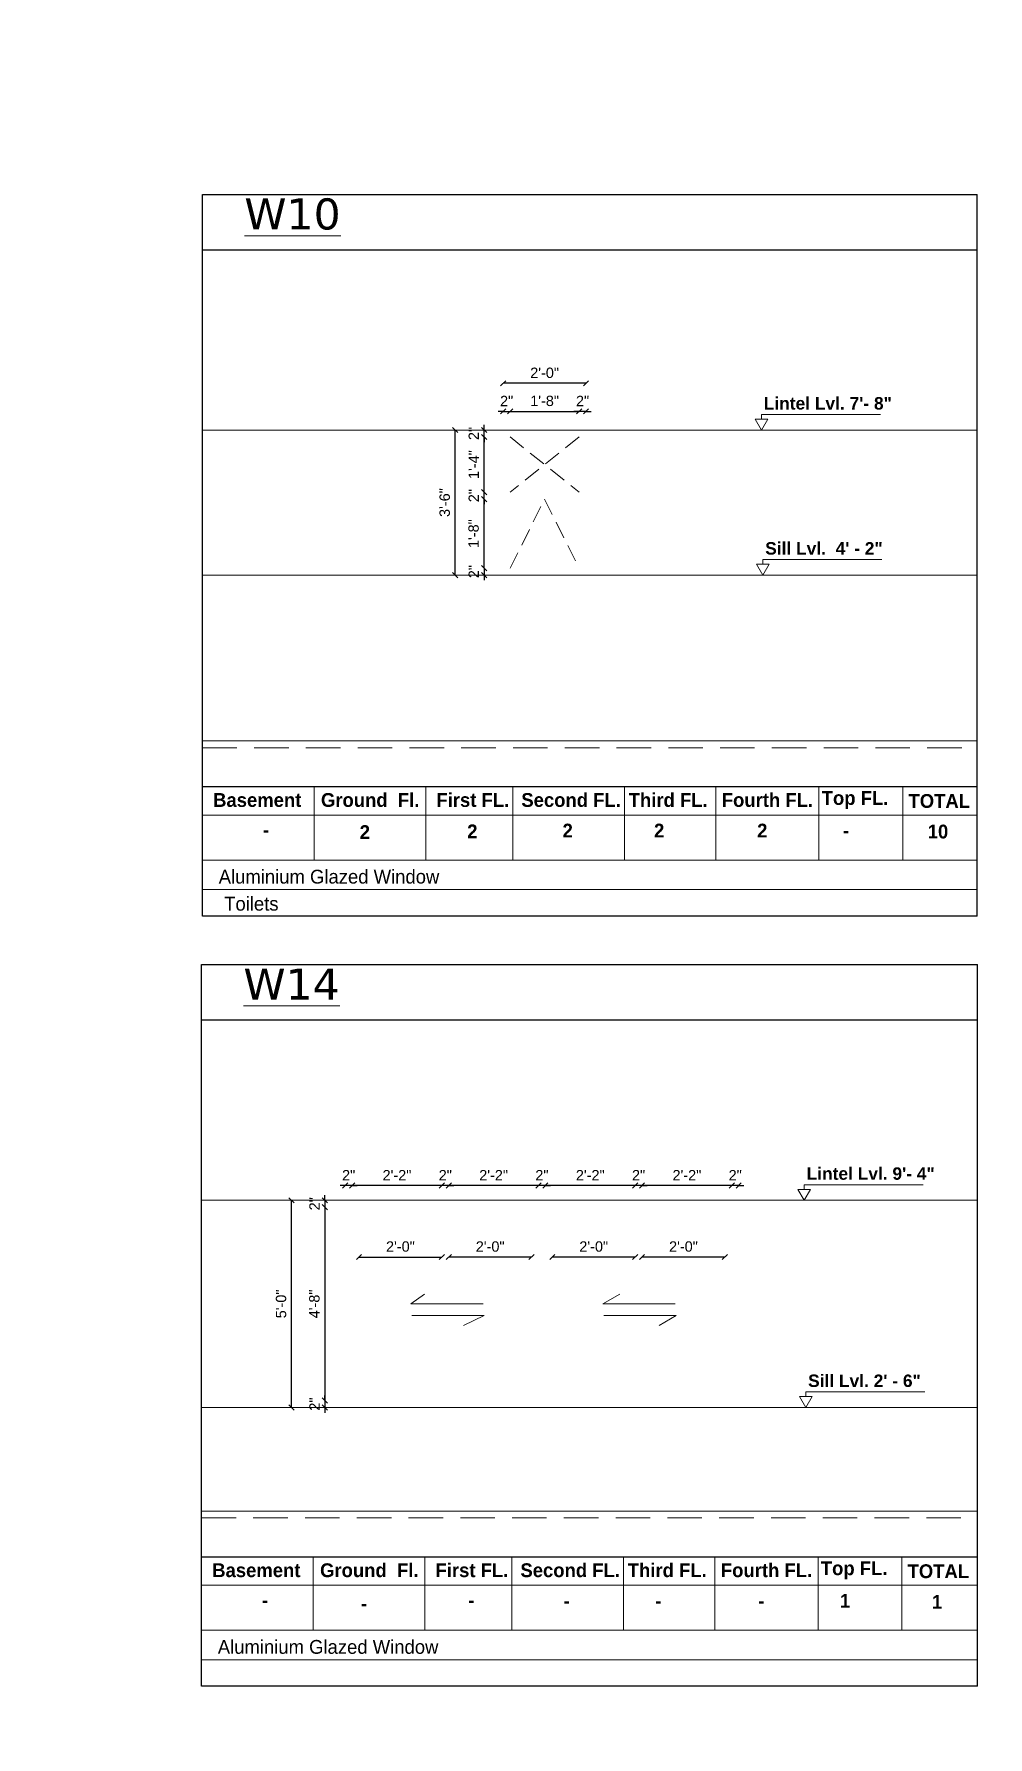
# Model space of a CAD drawing. Header units: inches. Extents: x 10755 to 33653, y -10992 to 10708.
# Drawn here: x 25874.8 to 26151.1, y 6647.1 to 7140.2 of the extents above; entities that cross this region are included whole.
import ezdxf

# ---------------------------------------------------------------- set-up
doc = ezdxf.new("R2010")
doc.units = ezdxf.units.IN
doc.header["$MEASUREMENT"] = 0
doc.linetypes.add('DASHED', pattern=[0.75, 0.5, -0.25])
for name, color, linetype, lineweight in [('dim', 6, 'Continuous', 13), ('Dimention', 4, 'Continuous', 15), ('ELE 2', 3, 'Continuous', 9), ('hatch3', 43, 'Continuous', 5), ('int dim', 6, 'Continuous', 15), ('PLASTER', 50, 'Continuous', 9), ('Text', 150, 'Continuous', 18), ('wall', 1, 'Continuous', 35)]:
    doc.layers.add(name, color=color, linetype=linetype, lineweight=lineweight)
doc.layers.add('ele 3', color=6, linetype='Continuous')
doc.styles.add('ordinary', font='arial.ttf')
doc.styles.add('SCALE 50', font='GOTHIC.TTF', dxfattribs={"height": 100})
doc.styles.get("Standard").update_dxf_attribs({"font": 'arial.ttf'})
doc.styles.add('Title Text', font='arialbd.ttf')
doc.dimstyles.new('Copy(2) of 96', dxfattribs={"dimtxt": 3, "dimasz": 1.5, "dimexe": 0.5, "dimexo": 0.5, "dimgap": 1.5, "dimtad": 1, "dimdec": 1, "dimzin": 11, "dimdsep": 46, "dimlunit": 4, "dimtxsty": 'ordinary', "dimblk": 'OBLIQUE', "dimcen": 0.09, "dimse1": 1, "dimse2": 1, "dimclrt": 7, "dimazin": 0, "dimtfac": 1, "dimtdec": 1, "dimtix": 1, "dimtmove": 2, "dimatfit": 3, "dimldrblk": 'leader', "dimfxl": 0.5, "dimfxlon": 1, "dimtolj": 1, "dimtzin": 0, "dimarcsym": 0})
doc.dimstyles.new('S8', dxfattribs={"dimscale": 8, "dimtxt": 1, "dimasz": 0.5, "dimexe": 0.5, "dimexo": 0.5, "dimgap": 0.25, "dimtad": 1, "dimzin": 3, "dimdsep": 46, "dimlunit": 4, "dimtxsty": 'Standard', "dimblk": 'ARCHTICK', "dimcen": 0, "dimclrd": 256, "dimclre": 256, "dimclrt": 6, "dimadec": 0, "dimazin": 0, "dimtfac": 0.5, "dimtix": 1, "dimtmove": 1, "dimatfit": 3, "dimfxl": 0.5, "dimfxlon": 1, "dimfrac": 1, "dimtolj": 1, "dimtzin": 0, "dimarcsym": 1})

# ---------------------------------------------------------------- blocks, each defined once
blk = doc.blocks.new('*U1893')
blk.add_line((-3.85, 0), (3.85, 0))
blk.add_lwpolyline([(0, 0), (1.52, 2.64), (-1.52, 2.64)], close=True)
blk.add_lwpolyline([(0, 2.64), (0, 3.74), (28.74, 3.74)])
at = {"style": 'Title Text'}
blk.add_attdef('SILL', (0.57, 4.95), '', height=3, dxfattribs=at)
blk = doc.blocks.new('_Oblique')
at = {"layer": 'wall', "color": 0, "lineweight": -2}
blk.add_line((-0.5, -0.5), (0.5, 0.5), dxfattribs=at)
blk = doc.blocks.new('*D3438')
at = {"layer": 'Defpoints', "color": 0, "transparency": 16777216}
for p in [(26005.15, 7005.57), (26012.68, 7005.57), (26010.68, 6985.57)]:
    blk.add_point(p, dxfattribs=at)
at = {"layer": 'Dimention', "color": 0, "lineweight": -2, "transparency": 16777216}
blk.add_line((26005.15, 6985.57), (26005.15, 7005.57), dxfattribs=at)
at = {"layer": 'Dimention', "color": 0, "lineweight": -2, "transparency": 16777216, "xscale": 1.5, "yscale": 1.5, "zscale": 1.5}
for p, rotation in [((26005.15, 7005.57), 90), ((26005.15, 6985.57), 270)]:
    blk.add_blockref('_Oblique', p, dxfattribs=dict(at, rotation=rotation))
at = {"layer": 'Dimention', "color": 7, "transparency": 16777216, "insert": (26002.12, 6995.57), "char_height": 3, "attachment_point": 5, "rotation": 90, "style": 'ordinary'}
blk.add_mtext('\\A1;1\'-8"', dxfattribs=at)
blk = doc.blocks.new('leader')
blk.add_solid([(-1.34, 0.32), (0, 0), (-1.34, -0.32)])
blk = doc.blocks.new('*D3439')
at = {"layer": 'Defpoints', "color": 0, "transparency": 16777216}
for p in [(26005.15, 6983.57), (26010.68, 6983.57), (26012.68, 6985.57)]:
    blk.add_point(p, dxfattribs=at)
at = {"layer": 'Dimention', "color": 0, "lineweight": -2, "transparency": 16777216}
for p, q in [((26005.15, 6985.57), (26005.15, 6987.07)), ((26005.15, 6985.57), (26005.15, 6983.57)), ((26005.15, 6983.57), (26005.15, 6982.07))]:
    blk.add_line(p, q, dxfattribs=at)
at = {"layer": 'Dimention', "color": 0, "lineweight": -2, "transparency": 16777216, "xscale": 1.5, "yscale": 1.5, "zscale": 1.5}
for p, rotation in [((26005.15, 6985.57), 270), ((26005.15, 6983.57), 90)]:
    blk.add_blockref('_Oblique', p, dxfattribs=dict(at, rotation=rotation))
at = {"layer": 'Dimention', "color": 7, "transparency": 16777216, "insert": (26002.15, 6984.57), "char_height": 3, "attachment_point": 5, "rotation": 90, "style": 'ordinary'}
blk.add_mtext('\\A1;2"', dxfattribs=at)
blk = doc.blocks.new('*D3440')
at = {"layer": 'Defpoints', "color": 0, "transparency": 16777216}
for p in [(25996.78, 7025.57), (26320.57, 7025.57), (26010.68, 6983.57)]:
    blk.add_point(p, dxfattribs=at)
at = {"layer": 'Dimention', "color": 0, "lineweight": -2, "transparency": 16777216}
blk.add_line((25996.78, 6983.57), (25996.78, 7025.57), dxfattribs=at)
at = {"layer": 'Dimention', "color": 0, "lineweight": -2, "transparency": 16777216, "xscale": 1.5, "yscale": 1.5, "zscale": 1.5}
for p, rotation in [((25996.78, 7025.57), 90), ((25996.78, 6983.57), 270)]:
    blk.add_blockref('_Oblique', p, dxfattribs=dict(at, rotation=rotation))
at = {"layer": 'Dimention', "color": 7, "transparency": 16777216, "insert": (25993.75, 7004.57), "char_height": 3, "attachment_point": 5, "rotation": 90, "style": 'ordinary'}
blk.add_mtext('\\A1;3\'-6"', dxfattribs=at)
blk = doc.blocks.new('*D3441')
at = {"layer": 'Defpoints', "color": 0, "transparency": 16777216}
for p in [(26012.68, 7030.97), (26010.68, 7025.57), (26012.68, 7023.57)]:
    blk.add_point(p, dxfattribs=at)
at = {"layer": 'Dimention', "color": 0, "lineweight": -2, "transparency": 16777216}
for p, q in [((26010.68, 7030.97), (26009.18, 7030.97)), ((26010.68, 7030.97), (26012.68, 7030.97)), ((26012.68, 7030.97), (26014.18, 7030.97))]:
    blk.add_line(p, q, dxfattribs=at)
at = {"layer": 'Dimention', "color": 0, "lineweight": -2, "transparency": 16777216, "xscale": 1.5, "yscale": 1.5, "zscale": 1.5}
blk.add_blockref('_Oblique', (26010.68, 7030.97), dxfattribs=at)
at = {"layer": 'Dimention', "color": 0, "lineweight": -2, "transparency": 16777216, "xscale": 1.5, "yscale": 1.5, "zscale": 1.5, "rotation": 180}
blk.add_blockref('_Oblique', (26012.68, 7030.97), dxfattribs=at)
at = {"layer": 'Dimention', "color": 7, "transparency": 16777216, "insert": (26011.68, 7033.98), "char_height": 3, "attachment_point": 5, "style": 'ordinary'}
blk.add_mtext('\\A1;2"', dxfattribs=at)
blk = doc.blocks.new('*D3442')
at = {"layer": 'Defpoints', "color": 0, "transparency": 16777216}
for p in [(26032.68, 7030.97), (26032.68, 7023.57), (26012.68, 7005.57)]:
    blk.add_point(p, dxfattribs=at)
at = {"layer": 'Dimention', "color": 0, "lineweight": -2, "transparency": 16777216}
blk.add_line((26012.68, 7030.97), (26032.68, 7030.97), dxfattribs=at)
at = {"layer": 'Dimention', "color": 0, "lineweight": -2, "transparency": 16777216, "xscale": 1.5, "yscale": 1.5, "zscale": 1.5, "rotation": 180}
blk.add_blockref('_Oblique', (26012.68, 7030.97), dxfattribs=at)
at = {"layer": 'Dimention', "color": 0, "lineweight": -2, "transparency": 16777216, "xscale": 1.5, "yscale": 1.5, "zscale": 1.5}
blk.add_blockref('_Oblique', (26032.68, 7030.97), dxfattribs=at)
at = {"layer": 'Dimention', "color": 7, "transparency": 16777216, "insert": (26022.68, 7034), "char_height": 3, "attachment_point": 5, "style": 'ordinary'}
blk.add_mtext('\\A1;1\'-8"', dxfattribs=at)
blk = doc.blocks.new('*D3443')
at = {"layer": 'Defpoints', "color": 0, "transparency": 16777216}
for p in [(26010.68, 7039.1), (26010.68, 7025.57), (26034.68, 7025.57)]:
    blk.add_point(p, dxfattribs=at)
at = {"layer": 'Dimention', "color": 0, "lineweight": -2, "transparency": 16777216}
blk.add_line((26034.68, 7039.1), (26010.68, 7039.1), dxfattribs=at)
at = {"layer": 'Dimention', "color": 0, "lineweight": -2, "transparency": 16777216, "xscale": 1.5, "yscale": 1.5, "zscale": 1.5, "rotation": 180}
blk.add_blockref('_Oblique', (26010.68, 7039.1), dxfattribs=at)
at = {"layer": 'Dimention', "color": 0, "lineweight": -2, "transparency": 16777216, "xscale": 1.5, "yscale": 1.5, "zscale": 1.5}
blk.add_blockref('_Oblique', (26034.68, 7039.1), dxfattribs=at)
at = {"layer": 'Dimention', "color": 7, "transparency": 16777216, "insert": (26022.68, 7042.13), "char_height": 3, "attachment_point": 5, "style": 'ordinary'}
blk.add_mtext('\\A1;2\'-0"', dxfattribs=at)
blk = doc.blocks.new('*D3444')
at = {"layer": 'Defpoints', "color": 0, "transparency": 16777216}
for p in [(26005.15, 7025.57), (26012.68, 7023.57), (26322.57, 7025.57)]:
    blk.add_point(p, dxfattribs=at)
at = {"layer": 'Dimention', "color": 0, "lineweight": -2, "transparency": 16777216}
for p, q in [((26005.15, 7025.57), (26005.15, 7027.07)), ((26005.15, 7023.57), (26005.15, 7025.57)), ((26005.15, 7023.57), (26005.15, 7022.07))]:
    blk.add_line(p, q, dxfattribs=at)
at = {"layer": 'Dimention', "color": 0, "lineweight": -2, "transparency": 16777216, "xscale": 1.5, "yscale": 1.5, "zscale": 1.5}
for p, rotation in [((26005.15, 7025.57), 270), ((26005.15, 7023.57), 90)]:
    blk.add_blockref('_Oblique', p, dxfattribs=dict(at, rotation=rotation))
at = {"layer": 'Dimention', "color": 7, "transparency": 16777216, "insert": (26002.15, 7024.57), "char_height": 3, "attachment_point": 5, "rotation": 90, "style": 'ordinary'}
blk.add_mtext('\\A1;2"', dxfattribs=at)
blk = doc.blocks.new('*D3445')
at = {"layer": 'Defpoints', "color": 0, "transparency": 16777216}
for p in [(26005.15, 7007.57), (26012.68, 7007.57), (26322.57, 7005.57)]:
    blk.add_point(p, dxfattribs=at)
at = {"layer": 'Dimention', "color": 0, "lineweight": -2, "transparency": 16777216}
for p, q in [((26005.15, 7007.57), (26005.15, 7009.07)), ((26005.15, 7005.57), (26005.15, 7007.57)), ((26005.15, 7005.57), (26005.15, 7004.07))]:
    blk.add_line(p, q, dxfattribs=at)
at = {"layer": 'Dimention', "color": 0, "lineweight": -2, "transparency": 16777216, "xscale": 1.5, "yscale": 1.5, "zscale": 1.5}
for p, rotation in [((26005.15, 7007.57), 270), ((26005.15, 7005.57), 90)]:
    blk.add_blockref('_Oblique', p, dxfattribs=dict(at, rotation=rotation))
at = {"layer": 'Dimention', "color": 7, "transparency": 16777216, "insert": (26002.15, 7006.57), "char_height": 3, "attachment_point": 5, "rotation": 90, "style": 'ordinary'}
blk.add_mtext('\\A1;2"', dxfattribs=at)
blk = doc.blocks.new('*D3446')
at = {"layer": 'Defpoints', "color": 0, "transparency": 16777216}
for p in [(26005.15, 7023.57), (26012.68, 7023.57), (26012.68, 7007.57)]:
    blk.add_point(p, dxfattribs=at)
at = {"layer": 'Dimention', "color": 0, "lineweight": -2, "transparency": 16777216}
blk.add_line((26005.15, 7007.57), (26005.15, 7023.57), dxfattribs=at)
at = {"layer": 'Dimention', "color": 0, "lineweight": -2, "transparency": 16777216, "xscale": 1.5, "yscale": 1.5, "zscale": 1.5}
for p, rotation in [((26005.15, 7023.57), 90), ((26005.15, 7007.57), 270)]:
    blk.add_blockref('_Oblique', p, dxfattribs=dict(at, rotation=rotation))
at = {"layer": 'Dimention', "color": 7, "transparency": 16777216, "insert": (26002.15, 7015.57), "char_height": 3, "attachment_point": 5, "rotation": 90, "style": 'ordinary'}
blk.add_mtext('\\A1;1\'-4"', dxfattribs=at)
blk = doc.blocks.new('*D3405')
at = {"layer": 'Defpoints', "color": 0, "transparency": 16777216}
for p in [(26076.91, 6806.79), (26076.91, 6800.52), (26078.91, 6802.52)]:
    blk.add_point(p, dxfattribs=at)
at = {"layer": 'Dimention', "color": 0, "lineweight": -2, "transparency": 16777216}
for p, q in [((26076.91, 6806.79), (26075.41, 6806.79)), ((26078.91, 6806.79), (26076.91, 6806.79)), ((26078.91, 6806.79), (26080.41, 6806.79))]:
    blk.add_line(p, q, dxfattribs=at)
at = {"layer": 'Dimention', "color": 0, "lineweight": -2, "transparency": 16777216, "xscale": 1.5, "yscale": 1.5, "zscale": 1.5}
blk.add_blockref('_Oblique', (26076.91, 6806.79), dxfattribs=at)
at = {"layer": 'Dimention', "color": 0, "lineweight": -2, "transparency": 16777216, "xscale": 1.5, "yscale": 1.5, "zscale": 1.5, "rotation": 180}
blk.add_blockref('_Oblique', (26078.91, 6806.79), dxfattribs=at)
at = {"layer": 'Dimention', "color": 7, "transparency": 16777216, "insert": (26077.91, 6809.79), "char_height": 3, "attachment_point": 5, "style": 'ordinary'}
blk.add_mtext('\\A1;2"', dxfattribs=at)
blk = doc.blocks.new('*D3406')
at = {"layer": 'Defpoints', "color": 0, "transparency": 16777216}
for p in [(26020.91, 6806.79), (26020.91, 6800.52), (26022.91, 6800.52)]:
    blk.add_point(p, dxfattribs=at)
at = {"layer": 'Dimention', "color": 0, "lineweight": -2, "transparency": 16777216}
for p, q in [((26020.91, 6806.79), (26019.41, 6806.79)), ((26022.91, 6806.79), (26020.91, 6806.79)), ((26022.91, 6806.79), (26024.41, 6806.79))]:
    blk.add_line(p, q, dxfattribs=at)
at = {"layer": 'Dimention', "color": 0, "lineweight": -2, "transparency": 16777216, "xscale": 1.5, "yscale": 1.5, "zscale": 1.5}
blk.add_blockref('_Oblique', (26020.91, 6806.79), dxfattribs=at)
at = {"layer": 'Dimention', "color": 0, "lineweight": -2, "transparency": 16777216, "xscale": 1.5, "yscale": 1.5, "zscale": 1.5, "rotation": 180}
blk.add_blockref('_Oblique', (26022.91, 6806.79), dxfattribs=at)
at = {"layer": 'Dimention', "color": 7, "transparency": 16777216, "insert": (26021.91, 6809.79), "char_height": 3, "attachment_point": 5, "style": 'ordinary'}
blk.add_mtext('\\A1;2"', dxfattribs=at)
blk = doc.blocks.new('*D3407')
at = {"layer": 'Defpoints', "color": 0, "transparency": 16777216}
for p in [(25994.91, 6806.79), (25994.91, 6800.52), (26020.91, 6800.52)]:
    blk.add_point(p, dxfattribs=at)
at = {"layer": 'Dimention', "color": 0, "lineweight": -2, "transparency": 16777216}
blk.add_line((26020.91, 6806.79), (25994.91, 6806.79), dxfattribs=at)
at = {"layer": 'Dimention', "color": 0, "lineweight": -2, "transparency": 16777216, "xscale": 1.5, "yscale": 1.5, "zscale": 1.5, "rotation": 180}
blk.add_blockref('_Oblique', (25994.91, 6806.79), dxfattribs=at)
at = {"layer": 'Dimention', "color": 0, "lineweight": -2, "transparency": 16777216, "xscale": 1.5, "yscale": 1.5, "zscale": 1.5}
blk.add_blockref('_Oblique', (26020.91, 6806.79), dxfattribs=at)
at = {"layer": 'Dimention', "color": 7, "transparency": 16777216, "insert": (26007.91, 6809.79), "char_height": 3, "attachment_point": 5, "style": 'ordinary'}
blk.add_mtext('\\A1;2\'-2"', dxfattribs=at)
blk = doc.blocks.new('*D3408')
at = {"layer": 'Defpoints', "color": 0, "transparency": 16777216}
for p in [(25992.91, 6806.79), (25994.91, 6800.52), (25992.91, 6798.52)]:
    blk.add_point(p, dxfattribs=at)
at = {"layer": 'Dimention', "color": 0, "lineweight": -2, "transparency": 16777216}
for p, q in [((25992.91, 6806.79), (25991.41, 6806.79)), ((25994.91, 6806.79), (25992.91, 6806.79)), ((25994.91, 6806.79), (25996.41, 6806.79))]:
    blk.add_line(p, q, dxfattribs=at)
at = {"layer": 'Dimention', "color": 0, "lineweight": -2, "transparency": 16777216, "xscale": 1.5, "yscale": 1.5, "zscale": 1.5}
blk.add_blockref('_Oblique', (25992.91, 6806.79), dxfattribs=at)
at = {"layer": 'Dimention', "color": 0, "lineweight": -2, "transparency": 16777216, "xscale": 1.5, "yscale": 1.5, "zscale": 1.5, "rotation": 180}
blk.add_blockref('_Oblique', (25994.91, 6806.79), dxfattribs=at)
at = {"layer": 'Dimention', "color": 7, "transparency": 16777216, "insert": (25993.91, 6809.79), "char_height": 3, "attachment_point": 5, "style": 'ordinary'}
blk.add_mtext('\\A1;2"', dxfattribs=at)
blk = doc.blocks.new('*D3409')
at = {"layer": 'Defpoints', "color": 0, "transparency": 16777216}
for p in [(25966.91, 6806.79), (25966.91, 6800.52), (25992.91, 6798.52)]:
    blk.add_point(p, dxfattribs=at)
at = {"layer": 'Dimention', "color": 0, "lineweight": -2, "transparency": 16777216}
blk.add_line((25992.91, 6806.79), (25966.91, 6806.79), dxfattribs=at)
at = {"layer": 'Dimention', "color": 0, "lineweight": -2, "transparency": 16777216, "xscale": 1.5, "yscale": 1.5, "zscale": 1.5, "rotation": 180}
blk.add_blockref('_Oblique', (25966.91, 6806.79), dxfattribs=at)
at = {"layer": 'Dimention', "color": 0, "lineweight": -2, "transparency": 16777216, "xscale": 1.5, "yscale": 1.5, "zscale": 1.5}
blk.add_blockref('_Oblique', (25992.91, 6806.79), dxfattribs=at)
at = {"layer": 'Dimention', "color": 7, "transparency": 16777216, "insert": (25979.91, 6809.79), "char_height": 3, "attachment_point": 5, "style": 'ordinary'}
blk.add_mtext('\\A1;2\'-2"', dxfattribs=at)
blk = doc.blocks.new('*D3410')
at = {"layer": 'Defpoints', "color": 0, "transparency": 16777216}
for p in [(25964.91, 6806.79), (25964.91, 6802.52), (25966.91, 6800.52)]:
    blk.add_point(p, dxfattribs=at)
at = {"layer": 'Dimention', "color": 0, "lineweight": -2, "transparency": 16777216}
for p, q in [((25964.91, 6806.79), (25963.41, 6806.79)), ((25966.91, 6806.79), (25964.91, 6806.79)), ((25966.91, 6806.79), (25968.41, 6806.79))]:
    blk.add_line(p, q, dxfattribs=at)
at = {"layer": 'Dimention', "color": 0, "lineweight": -2, "transparency": 16777216, "xscale": 1.5, "yscale": 1.5, "zscale": 1.5}
blk.add_blockref('_Oblique', (25964.91, 6806.79), dxfattribs=at)
at = {"layer": 'Dimention', "color": 0, "lineweight": -2, "transparency": 16777216, "xscale": 1.5, "yscale": 1.5, "zscale": 1.5, "rotation": 180}
blk.add_blockref('_Oblique', (25966.91, 6806.79), dxfattribs=at)
at = {"layer": 'Dimention', "color": 7, "transparency": 16777216, "insert": (25965.91, 6809.79), "char_height": 3, "attachment_point": 5, "style": 'ordinary'}
blk.add_mtext('\\A1;2"', dxfattribs=at)
blk = doc.blocks.new('*D3411')
at = {"layer": 'Defpoints', "color": 0, "transparency": 16777216}
for p in [(26050.91, 6806.79), (26076.91, 6800.52), (26050.91, 6798.52)]:
    blk.add_point(p, dxfattribs=at)
at = {"layer": 'Dimention', "color": 0, "lineweight": -2, "transparency": 16777216}
blk.add_line((26076.91, 6806.79), (26050.91, 6806.79), dxfattribs=at)
at = {"layer": 'Dimention', "color": 0, "lineweight": -2, "transparency": 16777216, "xscale": 1.5, "yscale": 1.5, "zscale": 1.5, "rotation": 180}
blk.add_blockref('_Oblique', (26050.91, 6806.79), dxfattribs=at)
at = {"layer": 'Dimention', "color": 0, "lineweight": -2, "transparency": 16777216, "xscale": 1.5, "yscale": 1.5, "zscale": 1.5}
blk.add_blockref('_Oblique', (26076.91, 6806.79), dxfattribs=at)
at = {"layer": 'Dimention', "color": 7, "transparency": 16777216, "insert": (26063.91, 6809.79), "char_height": 3, "attachment_point": 5, "style": 'ordinary'}
blk.add_mtext('\\A1;2\'-2"', dxfattribs=at)
blk = doc.blocks.new('*D3412')
at = {"layer": 'Defpoints', "color": 0, "transparency": 16777216}
for p in [(26048.91, 6806.79), (26048.91, 6798.52), (26050.91, 6798.52)]:
    blk.add_point(p, dxfattribs=at)
at = {"layer": 'Dimention', "color": 0, "lineweight": -2, "transparency": 16777216}
for p, q in [((26048.91, 6806.79), (26047.41, 6806.79)), ((26050.91, 6806.79), (26048.91, 6806.79)), ((26050.91, 6806.79), (26052.41, 6806.79))]:
    blk.add_line(p, q, dxfattribs=at)
at = {"layer": 'Dimention', "color": 0, "lineweight": -2, "transparency": 16777216, "xscale": 1.5, "yscale": 1.5, "zscale": 1.5}
blk.add_blockref('_Oblique', (26048.91, 6806.79), dxfattribs=at)
at = {"layer": 'Dimention', "color": 0, "lineweight": -2, "transparency": 16777216, "xscale": 1.5, "yscale": 1.5, "zscale": 1.5, "rotation": 180}
blk.add_blockref('_Oblique', (26050.91, 6806.79), dxfattribs=at)
at = {"layer": 'Dimention', "color": 7, "transparency": 16777216, "insert": (26049.91, 6809.79), "char_height": 3, "attachment_point": 5, "style": 'ordinary'}
blk.add_mtext('\\A1;2"', dxfattribs=at)
blk = doc.blocks.new('*D3413')
at = {"layer": 'Defpoints', "color": 0, "transparency": 16777216}
for p in [(26022.91, 6806.79), (26022.91, 6800.52), (26048.91, 6798.52)]:
    blk.add_point(p, dxfattribs=at)
at = {"layer": 'Dimention', "color": 0, "lineweight": -2, "transparency": 16777216}
blk.add_line((26048.91, 6806.79), (26022.91, 6806.79), dxfattribs=at)
at = {"layer": 'Dimention', "color": 0, "lineweight": -2, "transparency": 16777216, "xscale": 1.5, "yscale": 1.5, "zscale": 1.5, "rotation": 180}
blk.add_blockref('_Oblique', (26022.91, 6806.79), dxfattribs=at)
at = {"layer": 'Dimention', "color": 0, "lineweight": -2, "transparency": 16777216, "xscale": 1.5, "yscale": 1.5, "zscale": 1.5}
blk.add_blockref('_Oblique', (26048.91, 6806.79), dxfattribs=at)
at = {"layer": 'Dimention', "color": 7, "transparency": 16777216, "insert": (26035.91, 6809.79), "char_height": 3, "attachment_point": 5, "style": 'ordinary'}
blk.add_mtext('\\A1;2\'-2"', dxfattribs=at)
blk = doc.blocks.new('*D3414')
at = {"layer": 'Defpoints', "color": 0, "transparency": 16777216}
for p in [(26050.91, 6790.4), (26074.91, 6790.4), (26050.91, 6786.08)]:
    blk.add_point(p, dxfattribs=at)
at = {"layer": 'Dimention', "color": 0, "lineweight": -2, "transparency": 16777216}
blk.add_line((26074.91, 6786.08), (26050.91, 6786.08), dxfattribs=at)
at = {"layer": 'Dimention', "color": 0, "lineweight": -2, "transparency": 16777216, "xscale": 1.5, "yscale": 1.5, "zscale": 1.5, "rotation": 180}
blk.add_blockref('_Oblique', (26050.91, 6786.08), dxfattribs=at)
at = {"layer": 'Dimention', "color": 0, "lineweight": -2, "transparency": 16777216, "xscale": 1.5, "yscale": 1.5, "zscale": 1.5}
blk.add_blockref('_Oblique', (26074.91, 6786.08), dxfattribs=at)
at = {"layer": 'Dimention', "color": 7, "transparency": 16777216, "insert": (26062.91, 6789.12), "char_height": 3, "attachment_point": 5, "style": 'ordinary'}
blk.add_mtext('\\A1;2\'-0"', dxfattribs=at)
blk = doc.blocks.new('*D3415')
at = {"layer": 'Defpoints', "color": 0, "transparency": 16777216}
for p in [(26024.91, 6791.4), (26048.91, 6791.4), (26024.91, 6786.08)]:
    blk.add_point(p, dxfattribs=at)
at = {"layer": 'Dimention', "color": 0, "lineweight": -2, "transparency": 16777216}
blk.add_line((26048.91, 6786.08), (26024.91, 6786.08), dxfattribs=at)
at = {"layer": 'Dimention', "color": 0, "lineweight": -2, "transparency": 16777216, "xscale": 1.5, "yscale": 1.5, "zscale": 1.5, "rotation": 180}
blk.add_blockref('_Oblique', (26024.91, 6786.08), dxfattribs=at)
at = {"layer": 'Dimention', "color": 0, "lineweight": -2, "transparency": 16777216, "xscale": 1.5, "yscale": 1.5, "zscale": 1.5}
blk.add_blockref('_Oblique', (26048.91, 6786.08), dxfattribs=at)
at = {"layer": 'Dimention', "color": 7, "transparency": 16777216, "insert": (26036.91, 6789.12), "char_height": 3, "attachment_point": 5, "style": 'ordinary'}
blk.add_mtext('\\A1;2\'-0"', dxfattribs=at)
blk = doc.blocks.new('*D3416')
at = {"layer": 'Defpoints', "color": 0, "transparency": 16777216}
for p in [(25994.91, 6798.52), (26018.91, 6798.52), (25994.91, 6786.08)]:
    blk.add_point(p, dxfattribs=at)
at = {"layer": 'Dimention', "color": 0, "lineweight": -2, "transparency": 16777216}
blk.add_line((26018.91, 6786.08), (25994.91, 6786.08), dxfattribs=at)
at = {"layer": 'Dimention', "color": 0, "lineweight": -2, "transparency": 16777216, "xscale": 1.5, "yscale": 1.5, "zscale": 1.5, "rotation": 180}
blk.add_blockref('_Oblique', (25994.91, 6786.08), dxfattribs=at)
at = {"layer": 'Dimention', "color": 0, "lineweight": -2, "transparency": 16777216, "xscale": 1.5, "yscale": 1.5, "zscale": 1.5}
blk.add_blockref('_Oblique', (26018.91, 6786.08), dxfattribs=at)
at = {"layer": 'Dimention', "color": 7, "transparency": 16777216, "insert": (26006.91, 6789.12), "char_height": 3, "attachment_point": 5, "style": 'ordinary'}
blk.add_mtext('\\A1;2\'-0"', dxfattribs=at)
blk = doc.blocks.new('*D3417')
at = {"layer": 'Defpoints', "color": 0, "transparency": 16777216}
for p in [(25968.91, 6798.52), (25992.91, 6798.52), (25992.91, 6786.08)]:
    blk.add_point(p, dxfattribs=at)
at = {"layer": 'Dimention', "color": 0, "lineweight": -2, "transparency": 16777216}
blk.add_line((25968.91, 6786.08), (25992.91, 6786.08), dxfattribs=at)
at = {"layer": 'Dimention', "color": 0, "lineweight": -2, "transparency": 16777216, "xscale": 1.5, "yscale": 1.5, "zscale": 1.5, "rotation": 180}
blk.add_blockref('_Oblique', (25968.91, 6786.08), dxfattribs=at)
at = {"layer": 'Dimention', "color": 0, "lineweight": -2, "transparency": 16777216, "xscale": 1.5, "yscale": 1.5, "zscale": 1.5}
blk.add_blockref('_Oblique', (25992.91, 6786.08), dxfattribs=at)
at = {"layer": 'Dimention', "color": 7, "transparency": 16777216, "insert": (25980.91, 6789.12), "char_height": 3, "attachment_point": 5, "style": 'ordinary'}
blk.add_mtext('\\A1;2\'-0"', dxfattribs=at)
blk = doc.blocks.new('*D3418')
at = {"layer": 'Defpoints', "color": 0, "transparency": 16777216}
for p in [(25959.02, 6800.52), (25964.91, 6802.52), (25966.91, 6800.52)]:
    blk.add_point(p, dxfattribs=at)
at = {"layer": 'Dimention', "color": 0, "lineweight": -2, "transparency": 16777216}
for p, q in [((25959.02, 6802.52), (25959.02, 6804.02)), ((25959.02, 6802.52), (25959.02, 6800.52)), ((25959.02, 6800.52), (25959.02, 6799.02))]:
    blk.add_line(p, q, dxfattribs=at)
at = {"layer": 'Dimention', "color": 0, "lineweight": -2, "transparency": 16777216, "xscale": 1.5, "yscale": 1.5, "zscale": 1.5}
for p, rotation in [((25959.02, 6802.52), 270), ((25959.02, 6800.52), 90)]:
    blk.add_blockref('_Oblique', p, dxfattribs=dict(at, rotation=rotation))
at = {"layer": 'Dimention', "color": 7, "transparency": 16777216, "insert": (25956.01, 6801.52), "char_height": 3, "attachment_point": 5, "rotation": 90, "style": 'ordinary'}
blk.add_mtext('\\A1;2"', dxfattribs=at)
blk = doc.blocks.new('*D3419')
at = {"layer": 'Defpoints', "color": 0, "transparency": 16777216}
for p in [(25966.91, 6800.52), (25959.02, 6744.52), (25966.91, 6744.52)]:
    blk.add_point(p, dxfattribs=at)
at = {"layer": 'Dimention', "color": 0, "lineweight": -2, "transparency": 16777216}
blk.add_line((25959.02, 6800.52), (25959.02, 6744.52), dxfattribs=at)
at = {"layer": 'Dimention', "color": 0, "lineweight": -2, "transparency": 16777216, "xscale": 1.5, "yscale": 1.5, "zscale": 1.5}
for p, rotation in [((25959.02, 6800.52), 90), ((25959.02, 6744.52), 270)]:
    blk.add_blockref('_Oblique', p, dxfattribs=dict(at, rotation=rotation))
at = {"layer": 'Dimention', "color": 7, "transparency": 16777216, "insert": (25955.99, 6772.52), "char_height": 3, "attachment_point": 5, "rotation": 90, "style": 'ordinary'}
blk.add_mtext('\\A1;4\'-8"', dxfattribs=at)
blk = doc.blocks.new('*D3420')
at = {"layer": 'Defpoints', "color": 0, "transparency": 16777216}
for p in [(25959.02, 6742.52), (25964.91, 6742.52), (25966.91, 6744.52)]:
    blk.add_point(p, dxfattribs=at)
at = {"layer": 'Dimention', "color": 0, "lineweight": -2, "transparency": 16777216}
for p, q in [((25959.02, 6744.52), (25959.02, 6746.02)), ((25959.02, 6744.52), (25959.02, 6742.52)), ((25959.02, 6742.52), (25959.02, 6741.02))]:
    blk.add_line(p, q, dxfattribs=at)
at = {"layer": 'Dimention', "color": 0, "lineweight": -2, "transparency": 16777216, "xscale": 1.5, "yscale": 1.5, "zscale": 1.5}
for p, rotation in [((25959.02, 6744.52), 270), ((25959.02, 6742.52), 90)]:
    blk.add_blockref('_Oblique', p, dxfattribs=dict(at, rotation=rotation))
at = {"layer": 'Dimention', "color": 7, "transparency": 16777216, "insert": (25956.01, 6743.52), "char_height": 3, "attachment_point": 5, "rotation": 90, "style": 'ordinary'}
blk.add_mtext('\\A1;2"', dxfattribs=at)
blk = doc.blocks.new('*D3421')
at = {"layer": 'Defpoints', "color": 0, "transparency": 16777216}
for p in [(25949.37, 6802.52), (25964.91, 6802.52), (25964.91, 6742.52)]:
    blk.add_point(p, dxfattribs=at)
at = {"layer": 'Dimention', "color": 0, "lineweight": -2, "transparency": 16777216}
blk.add_line((25949.37, 6742.52), (25949.37, 6802.52), dxfattribs=at)
at = {"layer": 'Dimention', "color": 0, "lineweight": -2, "transparency": 16777216, "xscale": 1.5, "yscale": 1.5, "zscale": 1.5}
for p, rotation in [((25949.37, 6802.52), 90), ((25949.37, 6742.52), 270)]:
    blk.add_blockref('_Oblique', p, dxfattribs=dict(at, rotation=rotation))
at = {"layer": 'Dimention', "color": 7, "transparency": 16777216, "insert": (25946.34, 6772.52), "char_height": 3, "attachment_point": 5, "rotation": 90, "style": 'ordinary'}
blk.add_mtext('\\A1;5\'-0"', dxfattribs=at)
blk = doc.blocks.new('*D3447')
at = {"layer": 'Defpoints', "color": 0, "transparency": 16777216}
for p in [(26032.68, 7030.97), (26032.68, 7023.57), (26034.68, 7025.57)]:
    blk.add_point(p, dxfattribs=at)
at = {"layer": 'Dimention', "color": 0, "lineweight": -2, "transparency": 16777216}
for p, q in [((26032.68, 7030.97), (26031.18, 7030.97)), ((26034.68, 7030.97), (26032.68, 7030.97)), ((26034.68, 7030.97), (26036.18, 7030.97))]:
    blk.add_line(p, q, dxfattribs=at)
at = {"layer": 'Dimention', "color": 0, "lineweight": -2, "transparency": 16777216, "xscale": 1.5, "yscale": 1.5, "zscale": 1.5}
blk.add_blockref('_Oblique', (26032.68, 7030.97), dxfattribs=at)
at = {"layer": 'Dimention', "color": 0, "lineweight": -2, "transparency": 16777216, "xscale": 1.5, "yscale": 1.5, "zscale": 1.5, "rotation": 180}
blk.add_blockref('_Oblique', (26034.68, 7030.97), dxfattribs=at)
at = {"layer": 'Dimention', "color": 7, "transparency": 16777216, "insert": (26033.68, 7033.98), "char_height": 3, "attachment_point": 5, "style": 'ordinary'}
blk.add_mtext('\\A1;2"', dxfattribs=at)
blk = doc.blocks.new('_ArchTick')
at = {"color": 0, "const_width": 0.15}
blk.add_lwpolyline([(-0.5, -0.5), (0.5, 0.5)], dxfattribs=at)
blk = doc.blocks.new('*D3627')
at = {"layer": 'Defpoints', "color": 0, "transparency": 16777216}
for p in [(31969.25, 7241.82), (11281.95, 6632.82), (31991.14, 6632.82)]:
    blk.add_point(p, dxfattribs=at)
at = {"layer": 'dim', "lineweight": -2, "transparency": 16777216}
for p, q in [((31987.14, 7241.82), (31995.14, 7241.82)), ((31991.14, 7241.82), (31991.14, 6632.82)), ((31987.14, 6632.82), (31995.14, 6632.82))]:
    blk.add_line(p, q, dxfattribs=at)
at = {"layer": 'dim', "lineweight": -2, "transparency": 16777216, "xscale": 4, "yscale": 4, "zscale": 4}
for p, rotation in [((31991.14, 7241.82), 90), ((31991.14, 6632.82), 270)]:
    blk.add_blockref('_ArchTick', p, dxfattribs=dict(at, rotation=rotation))
at = {"layer": 'dim', "color": 6, "transparency": 16777216, "insert": (31985.05, 6937.32), "char_height": 8, "attachment_point": 5, "rotation": 90}
blk.add_mtext('\\A1;50\'-9"', dxfattribs=at)

msp = doc.modelspace()

# ---------------------------------------------------------------- linework, layer by layer
at = {"layer": 'ELE 2', "ltscale": 12}
for p, q in [((25955.898, 6901.044), (25955.898, 6922.339)), ((25988.256, 6901.044), (25988.256, 6922.339)), ((26013.438, 6901.044), (26013.438, 6922.339)), ((26045.796, 6901.044), (26045.796, 6922.339)), ((26072.291, 6901.044), (26072.291, 6922.339)), ((26102.172, 6901.044), (26102.172, 6922.339)), ((26126.437, 6901.044), (26126.437, 6922.339)), ((26148.009, 6914.082), (25923.539, 6914.082)), ((26148.009, 6901.044), (25923.539, 6901.044)), ((26148.009, 6892.504), (25923.539, 6892.504)), ((25955.634, 6677.997), (25955.634, 6699.292)), ((25987.993, 6677.997), (25987.993, 6699.292)), ((26013.174, 6677.997), (26013.174, 6699.292)), ((26045.533, 6677.997), (26045.533, 6699.292)), ((26072.027, 6677.997), (26072.027, 6699.292)), ((26101.909, 6677.997), (26101.909, 6699.292)), ((26126.174, 6677.997), (26126.174, 6699.292)), ((26148.062, 6677.997), (26148.062, 6699.292)), ((26148.062, 6691.035), (25923.276, 6691.035)), ((26148.062, 6677.997), (25923.276, 6677.997)), ((26148.062, 6669.457), (25923.276, 6669.457))]:
    msp.add_line(p, q, dxfattribs=at)
at = {"layer": 'ele 3', "ltscale": 12}
for p, q in [((25923.539, 7093.825), (26148.009, 7093.825)), ((25923.539, 6884.846), (25923.539, 7093.825)), ((26148.009, 6884.846), (26148.009, 7093.825)), ((25923.539, 7077.8), (26148.009, 7077.8)), ((25923.539, 6922.339), (26148.009, 6922.339)), ((26148.009, 6884.846), (25923.539, 6884.846)), ((25923.276, 6870.778), (26148.062, 6870.778)), ((25923.276, 6661.799), (25923.276, 6870.778)), ((26148.062, 6661.799), (26148.062, 6870.778)), ((25923.276, 6854.752), (26148.062, 6854.752)), ((25923.276, 6699.292), (26148.062, 6699.292)), ((26148.062, 6661.799), (25923.276, 6661.799))]:
    msp.add_line(p, q, dxfattribs=at)
at = {"layer": 'hatch3', "linetype": 'DASHED', "lineweight": 0, "ltscale": 10}
for p, q in [((26032.684, 7023.567), (26012.684, 7007.567)), ((26012.684, 7023.567), (26032.684, 7007.567)), ((26012.684, 6985.567), (26022.684, 7005.567)), ((26022.684, 7005.567), (26032.684, 6985.567))]:
    msp.add_line(p, q, dxfattribs=at)
at = {"layer": 'hatch3', "linetype": 'DASHED', "lineweight": 0, "ltscale": 20}
for p, q in [((25923.539, 6933.567), (26148.009, 6933.567)), ((25923.276, 6710.52), (26148.062, 6710.52))]:
    msp.add_line(p, q, dxfattribs=at)
at = {"layer": 'PLASTER', "ltscale": 50}
for p, q in [((25923.539, 7025.567), (26148.009, 7025.567)), ((25923.539, 6983.567), (26148.009, 6983.567)), ((25923.539, 6935.567), (26148.009, 6935.567)), ((25923.276, 6802.52), (26148.062, 6802.52)), ((25923.276, 6742.52), (26148.062, 6742.52)), ((25923.276, 6712.52), (26148.062, 6712.52))]:
    msp.add_line(p, q, dxfattribs=at)
at = {"layer": 'Text'}
for points in [[(26004.866, 6772.52), (25983.9, 6772.52), (25987.851, 6775.378)], [(26060.516, 6772.52), (26039.551, 6772.52), (26044.501, 6775.378)], [(25984.178, 6769.156), (26005.144, 6769.156), (25999.193, 6766.298)], [(26039.829, 6769.156), (26060.794, 6769.156), (26055.844, 6766.298)]]:
    msp.add_lwpolyline(points, dxfattribs=at)

# ---------------------------------------------------------------- block references
at = {"layer": 'int dim', "xscale": 1.199999999953434, "yscale": 1.199999999953434, "zscale": 1.199999999953434}
for p, values in [((26085.485, 7025.567), {'SILL': 'Lintel Lvl. 7\'- 8"'}), ((26085.909, 6983.567), {'SILL': 'Sill Lvl.  4\' - 2"'}), ((26097.911, 6802.52), {'SILL': 'Lintel Lvl. 9\'- 4"'}), ((26098.334, 6742.52), {'SILL': 'Sill Lvl. 2\' - 6"'})]:
    msp.add_blockref('*U1893', p, dxfattribs=at).add_auto_attribs(values)

# ---------------------------------------------------------------- texts
at = {"layer": 'Text', "char_height": 9, "width": 62.34375, "attachment_point": 1}
for s, insert in [('{\\fVerdana|b0|i0|c0|p34;\\LW10}', (25935.689, 7092.656)), ('{\\fVerdana|b0|i0|c0|p34;\\LW14}', (25935.426, 6869.608))]:
    msp.add_mtext(s, dxfattribs=dict(at, insert=insert))
at = {"layer": 'Text', "ltscale": 100, "char_height": 4, "style": 'SCALE 50'}
for s, insert, width, attachment_point in [('{\\fCentury Gothic|b1|i0|c0|p34;Basement}', (25939.425, 6918.415), 40.38197, 5), ('{\\fCentury Gothic|b1|i0|c0|p34;Ground  Fl.}', (25972.151, 6918.415), 40.38197, 5), ('{\\fCentury Gothic|b1|i0|c0|p34;First FL.}', (26001.883, 6918.415), 40.38197, 5), ('{\\fCentury Gothic|b1|i0|c0|p34;Second FL.}', (26030.356, 6918.415), 40.38197, 5), ('{\\fCentury Gothic|b1|i0|c0|p34;Third FL.}', (26058.473, 6918.415), 40.38197, 5), ('{\\fCentury Gothic|b1|i0|c0|p34;Fourth FL.}', (26087.233, 6918.415), 40.38197, 5), ('{\\fCentury Gothic|b1|i0|c0|p34;Top FL.}', (26112.619, 6918.415), 40.38197, 5), ('{\\fCentury Gothic|b1|i0|c0|p34;TOTAL}', (26137.01, 6918.131), 40.38197, 5), ('{\\fCentury Gothic|b1|i0|c0|p34;-}', (25941.942, 6909.797), 40.38197, 5), ('{\\fCentury Gothic|b1|i0|c0|p34;2}', (25970.605, 6909.144), 40.38197, 5), ('{\\fCentury Gothic|b1|i0|c0|p34;2}', (26001.746, 6909.347), 40.38197, 5), ('{\\fCentury Gothic|b1|i0|c0|p34;2}', (26029.368, 6909.581), 40.38197, 5), ('{\\fCentury Gothic|b1|i0|c0|p34;2}', (26055.863, 6909.581), 40.38197, 5), ('{\\fCentury Gothic|b1|i0|c0|p34;2}', (26085.744, 6909.581), 40.38197, 5), ('{\\fCentury Gothic|b1|i0|c0|p34;-}', (26110.009, 6909.581), 40.38197, 5), ('{\\fCentury Gothic|b1|i0|c0|p34;10}', (26136.649, 6909.269), 40.38197, 5), ('Aluminium Glazed Window', (25928.263, 6896.212), 82.89521, 4), ('Toilets', (25929.844, 6888.37), 82.89521, 4), ('{\\fCentury Gothic|b1|i0|c0|p34;Basement}', (25939.161, 6695.367), 40.38197, 5), ('{\\fCentury Gothic|b1|i0|c0|p34;Ground  Fl.}', (25971.887, 6695.367), 40.38197, 5), ('{\\fCentury Gothic|b1|i0|c0|p34;First FL.}', (26001.62, 6695.367), 40.38197, 5), ('{\\fCentury Gothic|b1|i0|c0|p34;Second FL.}', (26030.092, 6695.367), 40.38197, 5), ('{\\fCentury Gothic|b1|i0|c0|p34;Third FL.}', (26058.209, 6695.367), 40.38197, 5), ('{\\fCentury Gothic|b1|i0|c0|p34;Fourth FL.}', (26086.969, 6695.367), 40.38197, 5), ('{\\fCentury Gothic|b1|i0|c0|p34;Top FL.}', (26112.356, 6695.367), 40.38197, 5), ('{\\fCentury Gothic|b1|i0|c0|p34;TOTAL}', (26136.746, 6695.084), 40.38197, 5), ('{\\fCentury Gothic|b1|i0|c0|p34;1}', (26109.746, 6686.534), 40.38197, 5), ('{\\fCentury Gothic|b1|i0|c0|p34;1}', (26136.385, 6686.222), 40.38197, 5), ('{\\fCentury Gothic|b1|i0|c0|p34;-}', (25941.679, 6686.75), 40.38197, 5), ('{\\fCentury Gothic|b1|i0|c0|p34;-}', (25970.341, 6685.784), 40.38197, 5), ('{\\fCentury Gothic|b1|i0|c0|p34;-}', (26001.482, 6686.75), 40.38197, 5), ('{\\fCentury Gothic|b1|i0|c0|p34;-}', (26029.104, 6686.534), 40.38197, 5), ('{\\fCentury Gothic|b1|i0|c0|p34;-}', (26055.599, 6686.534), 40.38197, 5), ('{\\fCentury Gothic|b1|i0|c0|p34;-}', (26085.481, 6686.534), 40.38197, 5), ('Aluminium Glazed Window', (25928, 6673.164), 82.89521, 4)]:
    msp.add_mtext(s, dxfattribs=dict(at, insert=insert, width=width, attachment_point=attachment_point))

# ---------------------------------------------------------------- dimensions: what is measured, and where the dimension line sits
at = {"layer": 'dim'}
dim = msp.add_linear_dim(base=(31991.136, 6632.82), p1=(31969.254, 7241.819), p2=(11281.953, 6632.82), angle=90, dimstyle='S8', dxfattribs=at)
dim.commit()
dim.dimension.update_dxf_attribs({"geometry": '*D3627', "text_midpoint": (31985.051, 6937.319)})
at = {"layer": 'Dimention'}
for base, p1, p2, picture, middle in [((26010.684, 7039.096), (26034.684, 7025.567), (26010.684, 7025.567), '*D3443', (26022.684, 7042.128)), ((26012.684, 7030.973), (26010.684, 7025.567), (26012.684, 7023.567), '*D3441', (26011.684, 7033.979)), ((26032.684, 7030.973), (26012.684, 7005.567), (26032.684, 7023.567), '*D3442', (26022.684, 7034.005)), ((26032.684, 7030.973), (26034.684, 7025.567), (26032.684, 7023.567), '*D3447', (26033.684, 7033.979)), ((25964.913, 6806.787), (25966.913, 6800.52), (25964.913, 6802.52), '*D3410', (25965.913, 6809.793)), ((25966.913, 6806.787), (25992.913, 6798.52), (25966.913, 6800.52), '*D3409', (25979.913, 6809.793)), ((25992.913, 6806.787), (25994.913, 6800.52), (25992.913, 6798.52), '*D3408', (25993.913, 6809.793)), ((25994.913, 6806.787), (26020.913, 6800.52), (25994.913, 6800.52), '*D3407', (26007.913, 6809.793)), ((26020.913, 6806.787), (26022.913, 6800.52), (26020.913, 6800.52), '*D3406', (26021.913, 6809.793)), ((26022.913, 6806.787), (26048.913, 6798.52), (26022.913, 6800.52), '*D3413', (26035.913, 6809.793)), ((26048.913, 6806.787), (26050.913, 6798.52), (26048.913, 6798.52), '*D3412', (26049.913, 6809.793)), ((26050.913, 6806.787), (26076.913, 6800.52), (26050.913, 6798.52), '*D3411', (26063.913, 6809.793)), ((26076.913, 6806.787), (26078.913, 6802.52), (26076.913, 6800.52), '*D3405', (26077.913, 6809.793)), ((25992.913, 6786.084), (25968.913, 6798.52), (25992.913, 6798.52), '*D3417', (25980.913, 6789.115)), ((25994.913, 6786.084), (26018.913, 6798.52), (25994.913, 6798.52), '*D3416', (26006.913, 6789.115)), ((26024.913, 6786.084), (26048.913, 6791.397), (26024.913, 6791.397), '*D3415', (26036.913, 6789.115)), ((26050.913, 6786.084), (26074.913, 6790.401), (26050.913, 6790.401), '*D3414', (26062.913, 6789.115))]:
    dim = msp.add_linear_dim(base=base, p1=p1, p2=p2, dimstyle='Copy(2) of 96', dxfattribs=at)
    dim.commit()
    dim.dimension.update_dxf_attribs({"geometry": picture, "text_midpoint": middle})
for base, p1, p2, picture, middle in [((26005.153, 7025.567), (26012.684, 7023.567), (26322.574, 7025.567), '*D3444', (26002.147, 7024.567)), ((25996.779, 7025.567), (26010.684, 6983.567), (26320.574, 7025.567), '*D3440', (25993.746, 7004.567)), ((26005.153, 7023.567), (26012.684, 7007.567), (26012.684, 7023.567), '*D3446', (26002.147, 7015.567)), ((26005.153, 7007.567), (26322.574, 7005.567), (26012.684, 7007.567), '*D3445', (26002.147, 7006.567)), ((26005.153, 7005.567), (26010.684, 6985.567), (26012.684, 7005.567), '*D3438', (26002.121, 6995.567)), ((26005.153, 6983.567), (26012.684, 6985.567), (26010.684, 6983.567), '*D3439', (26002.147, 6984.567)), ((25949.373, 6802.52), (25964.913, 6742.52), (25964.913, 6802.52), '*D3421', (25946.341, 6772.52)), ((25959.021, 6744.52), (25966.913, 6800.52), (25966.913, 6744.52), '*D3419', (25955.989, 6772.52)), ((25959.021, 6800.52), (25964.913, 6802.52), (25966.913, 6800.52), '*D3418', (25956.015, 6801.52)), ((25959.021, 6742.52), (25966.913, 6744.52), (25964.913, 6742.52), '*D3420', (25956.015, 6743.52))]:
    dim = msp.add_linear_dim(base=base, p1=p1, p2=p2, angle=90, dimstyle='Copy(2) of 96', dxfattribs=at)
    dim.commit()
    dim.dimension.update_dxf_attribs({"geometry": picture, "text_midpoint": middle})

doc.saveas('drawing.dxf')
